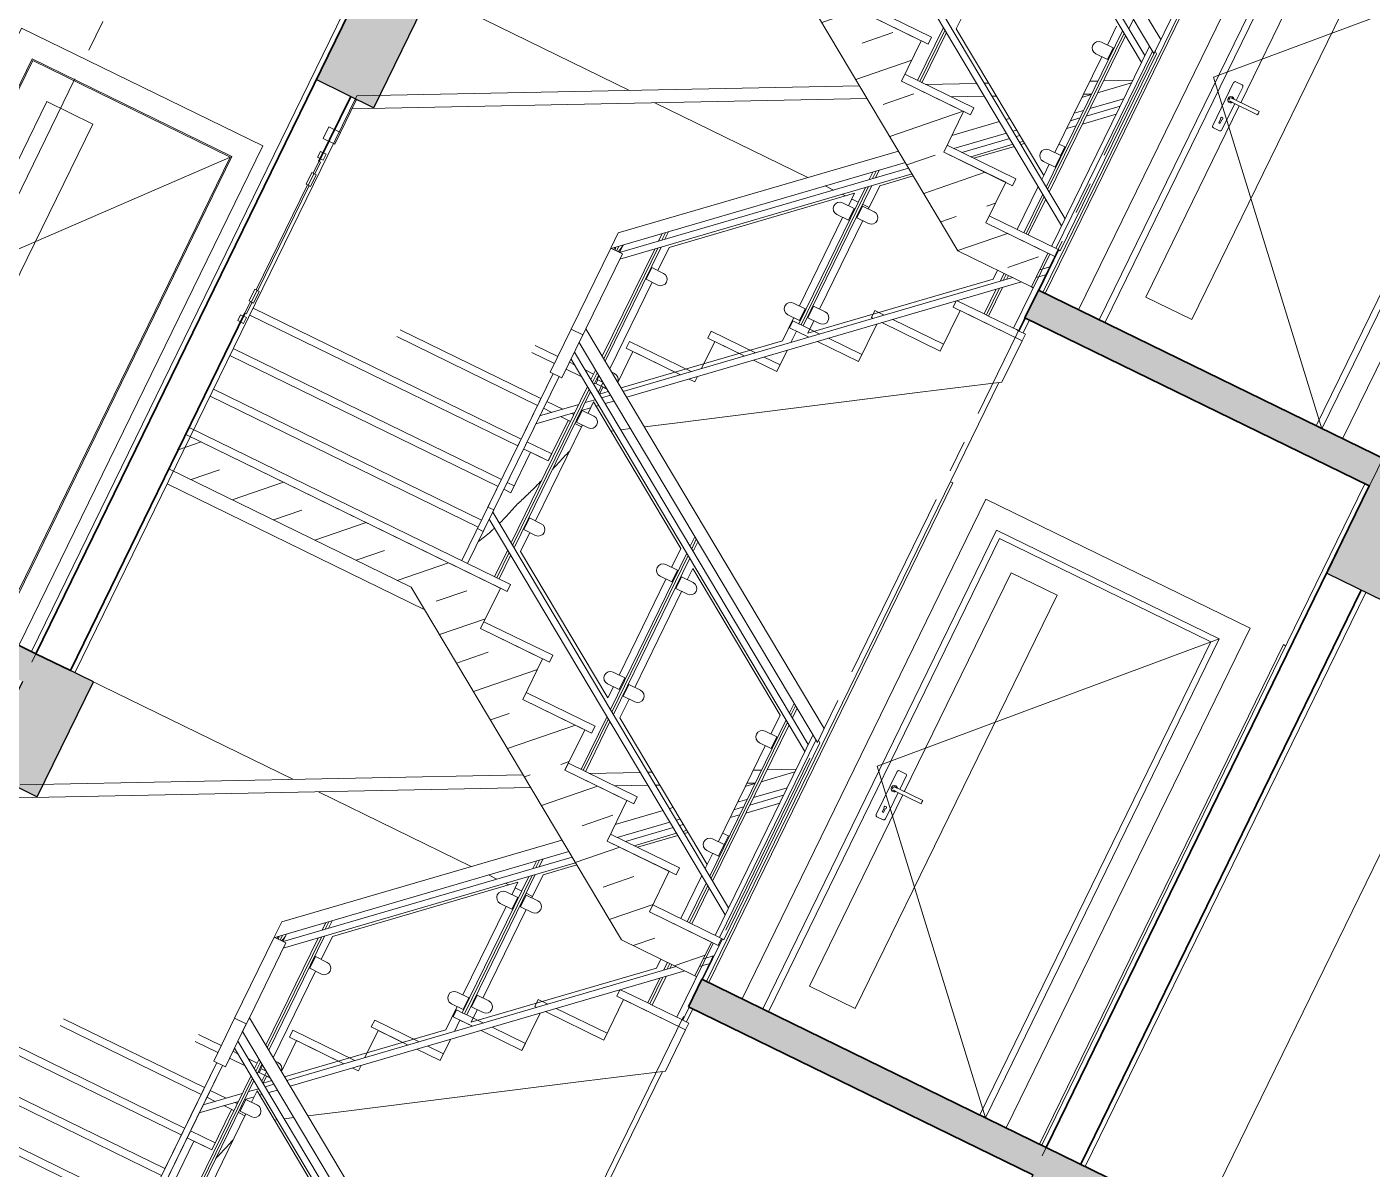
# Model space of a CAD drawing. Header units: millimetres. Extents: x 1373 to 40779, y 1939 to 6439.
# Drawn here: x 4435.3 to 4566.8, y 5770.7 to 5882.4 of the extents above; entities that cross this region are included whole.
import ezdxf

# ---------------------------------------------------------------- set-up
doc = ezdxf.new("R2010")
doc.units = ezdxf.units.MM
doc.linetypes.add('IMPORT-CENTER2', pattern=[112.5, 75, -12.5, 12.5, -12.5])
for name, color, linetype, lineweight in [('A-DETL', 6, 'Continuous', 30), ('A-DETL-GENF', 92, 'Continuous', 18), ('A-DOOR', 31, 'Continuous', 18), ('A-DOOR-FRAM', 31, 'Continuous', 18), ('A-FLOR-FNSH', 192, 'Continuous', 35), ('A-FLOR-HRAL', 11, 'Continuous', 18), ('A-WALL', 20, 'Continuous', 9), ('A-WALL-FNSH', 113, 'Continuous', 18), ('HESAPLAMALAR', 2, 'Continuous', 30), ('S-GRID', 252, 'IMPORT-CENTER2', 5), ('S-STRS', 31, 'Continuous', 18)]:
    doc.layers.add(name, color=color, linetype=linetype, lineweight=lineweight)
pattern_1 = [(45, (1545.127, 1479.418), (-17.9605, 17.9605), []), (45, (1563.087, 1479.418), (-17.9605, 17.9605), [12.7, -12.7])]
pattern_2 = [(45, (-21729.413, 4039.7565), (-4.490128, 4.490128), []), (45, (-21724.923, 4039.7565), (-4.490128, 4.490128), [3.175, -1.5875])]

# ---------------------------------------------------------------- blocks, each defined once
blk = doc.blocks.new('_MB_KAPI_CAMLI_B - _m_kapı_100_camlı-V22-Schnitt 0')
at = {"layer": 'A-DOOR-FRAM'}
for q in [(-237.96, 17.5), (-236.96, -200)]:
    blk.add_line((-236.96, 17.5), q, dxfattribs=at)
blk = doc.blocks.new('_MB_KAPI_CAMLI_B - _m_kapı_100_camlı-V23-Schnitt 0')
at = {"layer": 'A-DOOR-FRAM'}
for p in [(-92.96, -200), (-91.96, 17.5)]:
    blk.add_line(p, (-92.96, 17.5), dxfattribs=at)
blk = doc.blocks.new('_MB_KAPI_CAMLI_B - _m_kapı_90_camlı-V24-Schnitt 0')
at = {"layer": 'A-DOOR'}
for p, q in [((-634.96, -95), (-546.46, 8.5)), ((-546.96, 8), (-632.96, 8)), ((-632.96, -200), (-632.96, 8)), ((-546.96, 8), (-546.96, -200)), ((-620.96, -4), (-620.96, -99.34)), ((-620.96, -4), (-600.96, -4)), ((-600.96, -184), (-600.96, -4)), ((-626.96, -93.48), (-626.96, -112.14)), ((-623.63, -92.81), (-626.29, -92.81)), ((-622.96, -99.33), (-622.96, -93.48)), ((-634.96, -95), (-546.46, -200)), ((-612.96, -99.3), (-623.96, -99.3)), ((-612.96, -100), (-612.96, -99.3)), ((-612.96, -100.7), (-612.96, -100)), ((-623.96, -100.7), (-612.96, -100.7)), ((-622.96, -112.14), (-622.96, -100.68)), ((-620.96, -100.68), (-620.96, -184)), ((-625.21, -110.24), (-625.21, -108.61)), ((-624.71, -110.24), (-625.21, -110.24)), ((-624.71, -108.61), (-624.71, -110.24)), ((-626.29, -112.81), (-623.63, -112.81)), ((-620.96, -184), (-600.96, -184))]:
    blk.add_line(p, q, dxfattribs=at)
at = {"layer": 'A-DOOR', "flags": 128}
for points in [[(-623.96, -99.3), (-624, -99.3), (-624.04, -99.3), (-624.08, -99.3), (-624.12, -99.3), (-624.16, -99.3), (-624.2, -99.3), (-624.23, -99.3), (-624.27, -99.3), (-624.31, -99.3), (-624.35, -99.3), (-624.38, -99.3), (-624.42, -99.3), (-624.45, -99.3), (-624.49, -99.3), (-624.52, -99.3), (-624.56, -99.3), (-624.59, -99.3), (-624.62, -99.3), (-624.65, -99.3), (-624.68, -99.3), (-624.7, -99.3), (-624.73, -99.3), (-624.75, -99.3), (-624.78, -99.3), (-624.8, -99.3), (-624.82, -99.3), (-624.84, -99.3), (-624.86, -99.3), (-624.87, -99.3), (-624.89, -99.3), (-624.9, -99.3), (-624.92, -99.3), (-624.93, -99.3), (-624.94, -99.3), (-624.94, -99.3), (-624.95, -99.3), (-624.95, -99.3), (-624.96, -99.3), (-624.96, -99.3)], [(-624.96, -100.7), (-624.96, -100.7), (-624.95, -100.7), (-624.95, -100.7), (-624.95, -100.7), (-624.94, -100.7), (-624.93, -100.7), (-624.92, -100.7), (-624.91, -100.7), (-624.89, -100.7), (-624.88, -100.7), (-624.86, -100.7), (-624.84, -100.7), (-624.83, -100.7), (-624.81, -100.7), (-624.78, -100.7), (-624.76, -100.7), (-624.74, -100.7), (-624.71, -100.7), (-624.68, -100.7), (-624.65, -100.7), (-624.63, -100.7), (-624.59, -100.7), (-624.56, -100.7), (-624.53, -100.7), (-624.5, -100.7), (-624.46, -100.7), (-624.43, -100.7), (-624.39, -100.7), (-624.36, -100.7), (-624.32, -100.7), (-624.28, -100.7), (-624.24, -100.7), (-624.21, -100.7), (-624.17, -100.7), (-624.13, -100.7), (-624.09, -100.7), (-624.05, -100.7), (-624.01, -100.7), (-623.97, -100.7), (-623.96, -100.7)]]:
    blk.add_lwpolyline(points, dxfattribs=at)
at = {"layer": 'A-DOOR'}
for centre, radius, start, end in [((-626.29, -93.48), 0.668, 90, 180), ((-623.63, -93.48), 0.668, 0, 90), ((-624.96, -100), 1.22, 33.8637, 180), ((-624.96, -100), 1.22, 180, 326.1332), ((-624.96, -100), 0.7, 150, 180), ((-624.96, -100), 0.7, 180, 210), ((-624.96, -100), 0.7, 75, 120), ((-624.96, -100), 0.7, 240, 285), ((-624.96, -108.17), 0.5, 300, 240), ((-626.29, -112.14), 0.668, 180, 270), ((-623.63, -112.14), 0.668, 270, 360), ((-624.96, -190), 3, 90, 270), ((-624.96, -190), 1.98, 90, 180), ((-624.96, -190), 1.5, 90, 270), ((-624.96, -190), 3, 270, 90), ((-624.96, -190), 1.98, 74.9562, 90), ((-624.96, -190), 1.5, 270, 90), ((-624.96, -190), 1.98, 29.1253, 59.698), ((-624.96, -190), 1.98, 209.1253, 239.698), ((-624.96, -190), 1.98, 254.9562, 270), ((-624.96, -190), 1.98, 270.2201, 0)]:
    blk.add_arc(centre, radius, start, end, dxfattribs=at)
at = {"layer": 'A-DOOR-FRAM'}
for p, q in [((-537.46, 17.5), (-642.46, 17.5)), ((-642.46, 17.5), (-642.46, -200)), ((-537.46, -200), (-537.46, 17.5)), ((-633.46, -200), (-633.46, 8.5)), ((-633.46, 8.5), (-546.46, 8.5)), ((-632.96, 8), (-632.96, -200)), ((-632.96, 8), (-546.96, 8)), ((-546.96, 8), (-546.96, -200)), ((-546.46, 8.5), (-546.46, -200))]:
    blk.add_line(p, q, dxfattribs=at)
blk = doc.blocks.new('_MB_KAPI_CAMLI_B - _m_kapı_100_camlı-V2-Schnitt 0')
at = {"layer": 'A-DOOR-FRAM'}
for q in [(-237.96, 617.5), (-236.96, 400)]:
    blk.add_line((-236.96, 617.5), q, dxfattribs=at)
blk = doc.blocks.new('RJEJRE')
at = {"layer": 'A-FLOR-HRAL'}
for p, q in [((-392.42, 308.73), (-239.96, 209.09)), ((-392.42, 302.67), (-239.96, 203.02)), ((-392.42, 298.57), (-242.82, 200.79)), ((-392.42, 295.54), (-242.82, 197.76)), ((-393.69, 228.28), (-242.82, 129.67)), ((-393.69, 225.25), (-242.82, 126.64)), ((-253.01, 211.55), (-253.01, 207.45)), ((-257.77, 198.04), (-257.77, 206.26)), ((-254.91, 137.58), (-254.91, 205.67)), ((-239.96, 209.09), (-239.96, 203.02)), ((-253.01, 204.42), (-253.01, 136.33)), ((-242.82, 117.65), (-242.82, 204.89)), ((-239.01, 203.38), (-239.96, 204.01)), ((-239.01, 203.38), (-239.01, 117.65)), ((-255.23, 198.04), (-260.31, 198.04)), ((-255.23, 192.96), (-255.23, 198.04)), ((-260.31, 192.96), (-255.23, 192.96)), ((-257.77, 151.28), (-257.77, 192.96)), ((-242.82, 189.97), (-253.01, 184.74)), ((-313.65, 185.96), (-313.65, 177.73)), ((-253.01, 179.56), (-242.82, 188.84)), ((-254.91, 183.76), (-257.77, 182.3)), ((-242.82, 181.97), (-253.01, 172.68)), ((-318.41, 152.94), (-318.41, 176.05)), ((-316.51, 174.8), (-316.51, 152.94)), ((-313.65, 177.73), (-257.77, 141.21)), ((-254.91, 178.05), (-257.77, 176.59)), ((-257.77, 175.22), (-254.91, 177.82)), ((-253.01, 169.4), (-242.82, 178.68)), ((-242.82, 175.24), (-253.01, 165.96)), ((-254.91, 170.95), (-257.77, 168.35)), ((-292.97, 164.22), (-294.49, 163.45)), ((-257.77, 165.06), (-254.91, 167.66)), ((-254.91, 164.23), (-257.77, 161.62)), ((-297.17, 162.07), (-314.95, 152.94)), ((-292.19, 158.91), (-303.83, 152.94)), ((-288.08, 161.02), (-289.59, 160.25)), ((-280.63, 154.39), (-279.51, 155.42)), ((-255.23, 154.9), (-257.77, 154.9)), ((-255.23, 151.28), (-255.23, 154.9)), ((-296.96, 139.52), (-282.57, 152.63)), ((-278.18, 149.75), (-294.06, 135.29)), ((-290.45, 135.29), (-276.08, 148.38)), ((-275.11, 152.55), (-276.24, 151.52)), ((-274.14, 150.15), (-273.01, 151.17)), ((-270.81, 149.74), (-271.94, 148.71)), ((-270, 149.21), (-271.13, 148.18)), ((-255.23, 151.2), (-260.31, 151.2)), ((-255.23, 146.12), (-255.23, 151.2)), ((-273.88, 146.95), (-286.67, 135.29)), ((-273.07, 146.41), (-285.28, 135.29)), ((-260.31, 146.12), (-255.23, 146.12)), ((-257.77, 141.21), (-257.77, 146.12)), ((-337.92, 141.15), (-512.96, 51.29)), ((-333.03, 137.95), (-512.42, 45.86)), ((-257.77, 139.45), (-257.77, 141.21)), ((-257.77, 117.65), (-257.77, 136.41)), ((-254.91, 117.65), (-254.91, 134.55)), ((-253.01, 133.3), (-253.01, 117.65)), ((-397.5, 47.95), (-313.03, 124.88)), ((-308.64, 122.01), (-397.26, 41.3)), ((-393.65, 41.3), (-306.54, 120.64)), ((-304.34, 119.2), (-392.42, 38.98)), ((-303.53, 118.67), (-313.65, 109.46)), ((-239.96, 117.65), (-239.01, 117.65)), ((-239.64, 100), (-239.64, 117.65)), ((-318.41, 109.82), (-318.41, 113.11)), ((-316.51, 111.56), (-316.51, 114.85)), ((-242.18, 114.65), (-242.18, 82.35)), ((-318.41, 47.06), (-318.41, 106.39)), ((-316.51, 47.06), (-316.51, 108.12)), ((-313.65, 109.46), (-313.65, 99.38)), ((-242.96, 107.43), (-240.91, 109.29)), ((-239.96, 106.72), (-242.96, 103.99)), ((-240.89, 109.31), (-239.96, 110.16)), ((-239.96, 110.16), (-239.96, 106.72)), ((-321.27, 102.52), (-377.15, 51.62)), ((-321.27, 97.06), (-321.27, 102.52)), ((-368.49, -6.91), (-251.11, 100)), ((-247.34, 100), (-366.29, -8.34)), ((-318.73, 97.06), (-323.81, 97.06)), ((-318.73, 91.98), (-318.73, 97.06)), ((-311.11, 99.38), (-316.19, 99.38)), ((-316.19, 99.38), (-316.19, 94.3)), ((-313.65, 45.21), (-257.77, 96.1)), ((-257.77, 96.1), (-257.77, 100)), ((-254.91, 96.54), (-254.91, 100)), ((-253.01, 98.28), (-253.01, 100)), ((-253.01, 82.35), (-253.01, 94.84)), ((-323.81, 91.98), (-318.73, 91.98)), ((-321.27, 53.43), (-321.27, 91.98)), ((-316.19, 94.3), (-311.11, 94.3)), ((-313.65, 94.3), (-313.65, 55.74)), ((-254.91, 82.35), (-254.91, 93.11)), ((-239.64, 82.35), (-239.64, 88)), ((-254.91, 82.35), (-253.01, 82.35)), ((-240.91, 82.35), (-242.18, 82.35)), ((-239.64, 82.35), (-240.91, 82.35)), ((-381.91, 51.99), (-381.91, 55.28)), ((-380.01, 53.72), (-380.01, 57.01)), ((-318.73, 53.43), (-323.81, 53.43)), ((-318.73, 48.35), (-318.73, 53.43)), ((-311.11, 55.74), (-316.19, 55.74)), ((-316.19, 55.74), (-316.19, 50.66)), ((-512.96, 49.57), (-512.42, 49.57)), ((-512.42, 49.57), (-512.42, 35.61)), ((-397.5, 41.3), (-397.5, 47.95)), ((-381.91, 1.87), (-381.91, 48.55)), ((-380.01, 0.62), (-380.01, 50.29)), ((-377.15, 51.62), (-377.15, 41.54)), ((-323.81, 48.35), (-318.73, 48.35)), ((-321.27, 38.27), (-321.27, 48.35)), ((-316.19, 50.66), (-311.11, 50.66)), ((-313.65, 50.66), (-313.65, 45.21)), ((-396.23, 42.24), (-396.23, 41.3)), ((-395.93, 42.3), (-395.97, 42.46)), ((-395.59, 41.3), (-395.93, 42.3)), ((-393.98, 42.3), (-394.32, 41.3)), ((-393.76, 43.65), (-393.98, 42.3)), ((-393.7, 44.5), (-393.76, 43.65)), ((-393.69, 41.3), (-393.69, 44.55)), ((-318.41, 47.06), (-316.51, 47.06)), ((-397.5, 41.3), (-392.42, 41.3)), ((-397.5, 41.3), (-397.5, 6)), ((-392.42, 8.73), (-392.42, 41.3)), ((-374.61, 41.54), (-379.69, 41.54)), ((-379.69, 41.54), (-379.69, 36.46)), ((-369.87, -6), (-321.27, 38.27)), ((-517.5, 35.61), (-517.5, 30.53)), ((-512.42, 35.61), (-517.5, 35.61)), ((-512.42, 30.53), (-512.42, 35.61)), ((-379.69, 36.46), (-374.61, 36.46)), ((-377.15, 36.46), (-377.15, -1.25)), ((-517.5, 30.53), (-512.42, 30.53)), ((-516.23, 25.45), (-516.23, 22.91)), ((-513.69, 25.45), (-516.23, 25.45)), ((-516.23, 22.91), (-513.69, 22.91)), ((-514.32, 21.64), (-514.96, 21.64)), ((-514.96, 21.64), (-514.96, 16.56)), ((-514.32, 16.56), (-514.32, 21.64)), ((-513.69, 22.91), (-513.69, 25.45)), ((-515.59, 16.56), (-515.59, 11.48)), ((-515.59, 16.56), (-513.69, 16.56)), ((-513.69, 11.48), (-513.69, 16.56)), ((-515.59, 11.48), (-513.69, 11.48)), ((-514.96, 11.48), (-514.96, -34.24)), ((-514.32, -34.24), (-514.32, 11.48)), ((-392.42, 6), (-397.5, 6)), ((-397.5, 6), (-397.5, -12.63)), ((-392.42, 2.67), (-392.42, 8.73)), ((-392.42, 8.73), (-239.96, -90.91)), ((-392.42, -12.63), (-392.42, 6)), ((-392.42, 2.67), (-239.96, -96.98)), ((-392.42, -1.43), (-242.82, -99.21)), ((-392.42, -4.46), (-242.82, -102.24)), ((-381.91, -8.29), (-381.91, -4.2)), ((-374.61, -2.1), (-375.85, -2.1)), ((-380.01, -5.45), (-380.01, -9.54)), ((-379.69, -5.65), (-379.69, -7.18)), ((-379.69, -7.18), (-377.36, -7.18)), ((-377.15, -7.32), (-377.15, -11.41)), ((-376.37, -11.92), (-373.75, -9.54)), ((-374.98, -12.82), (-372.44, -10.5)), ((-397.5, -12.63), (-392.42, -12.63)), ((-396.23, -12.63), (-396.23, -35.5)), ((-396.23, -12.63), (-396.23, -94.12)), ((-393.69, -35.5), (-393.69, -12.63)), ((-393.69, -94.12), (-393.69, -12.63)), ((-381.91, -79.41), (-381.91, -11.33)), ((-380.01, -12.57), (-380.01, -80.66)), ((-380.01, -17.4), (-376.92, -14.59)), ((-321.27, -52.23), (-377.15, -15.71)), ((-377.15, -15.71), (-377.15, -20.61)), ((-370.17, -11.88), (-372.79, -14.26)), ((-393.71, -29.88), (-381.91, -19.13)), ((-377.15, -18.23), (-380.01, -20.83)), ((-374.61, -20.61), (-379.69, -20.61)), ((-379.69, -20.61), (-379.69, -25.69)), ((-374.73, -16.02), (-375.54, -16.76)), ((-381.91, -22.57), (-393.71, -33.31)), ((-379.69, -25.69), (-374.61, -25.69)), ((-377.15, -25.69), (-377.15, -67.46)), ((-515.59, -34.24), (-515.59, -39.32)), ((-515.59, -34.24), (-513.69, -34.24)), ((-513.69, -39.32), (-513.69, -34.24)), ((-396.23, -35.61), (-396.23, -32.17)), ((-396.23, -35.5), (-396.23, -70.79)), ((-393.69, -70.79), (-393.69, -35.5)), ((-515.59, -39.32), (-513.69, -39.32)), ((-514.96, -39.32), (-514.96, -44.4)), ((-514.32, -44.4), (-514.32, -39.32)), ((-516.23, -45.67), (-516.23, -48.21)), ((-513.69, -45.67), (-516.23, -45.67)), ((-514.96, -44.4), (-514.32, -44.4)), ((-513.69, -48.21), (-513.69, -45.67)), ((-318.41, -49.8), (-318.41, -45.71)), ((-316.51, -46.95), (-316.51, -51.04)), ((-516.23, -48.21), (-513.69, -48.21)), ((-321.27, -60.46), (-321.27, -52.23)), ((-318.41, -120.92), (-318.41, -52.83)), ((-316.51, -54.08), (-316.51, -122.16)), ((-257.77, -93.74), (-313.65, -57.21)), ((-313.65, -57.21), (-313.65, -62.12)), ((-318.73, -60.46), (-323.81, -60.46)), ((-318.73, -65.54), (-318.73, -60.46)), ((-311.11, -62.12), (-316.19, -62.12)), ((-316.19, -62.12), (-316.19, -67.2)), ((-374.61, -67.46), (-379.69, -67.46)), ((-379.69, -67.46), (-379.69, -72.54)), ((-323.81, -65.54), (-318.73, -65.54)), ((-321.27, -107.3), (-321.27, -65.54)), ((-316.19, -67.2), (-311.11, -67.2)), ((-313.65, -67.2), (-313.65, -108.96)), ((-393.69, -70.79), (-396.23, -70.79)), ((-396.23, -70.79), (-396.23, -80.11)), ((-393.69, -80.11), (-393.69, -70.79)), ((-393.69, -74.75), (-393.69, -71.72)), ((-393.69, -71.72), (-242.82, -170.33)), ((-379.69, -72.54), (-374.61, -72.54)), ((-377.15, -72.54), (-377.15, -80.76)), ((-393.69, -74.75), (-242.82, -173.36)), ((-396.23, -80.11), (-393.69, -80.11)), ((-381.91, -94.12), (-381.91, -82.45)), ((-380.01, -83.69), (-380.01, -94.12)), ((-377.15, -80.76), (-321.27, -117.28)), ((-254.91, -91.3), (-254.91, -87.21)), ((-253.01, -88.45), (-253.01, -92.55)), ((-257.77, -101.96), (-257.77, -93.74)), ((-254.91, -162.42), (-254.91, -94.33)), ((-239.96, -90.91), (-239.96, -96.98)), ((-253.01, -95.58), (-253.01, -163.67)), ((-242.82, -182.35), (-242.82, -95.11)), ((-239.01, -96.62), (-239.96, -95.99)), ((-239.01, -96.62), (-239.01, -182.35)), ((-255.23, -101.96), (-260.31, -101.96)), ((-255.23, -107.04), (-255.23, -101.96)), ((-318.73, -107.3), (-323.81, -107.3)), ((-318.73, -112.38), (-318.73, -107.3)), ((-311.11, -108.96), (-316.19, -108.96)), ((-316.19, -108.96), (-316.19, -114.04)), ((-260.31, -107.04), (-255.23, -107.04)), ((-257.77, -148.8), (-257.77, -107.04)), ((-242.82, -110.03), (-253.01, -115.26)), ((-323.81, -112.38), (-318.73, -112.38)), ((-321.27, -117.28), (-321.27, -112.38)), ((-316.19, -114.04), (-311.11, -114.04)), ((-313.65, -114.04), (-313.65, -122.27)), ((-253.01, -120.44), (-242.82, -111.16)), ((-254.91, -116.24), (-257.77, -117.7)), ((-242.82, -118.03), (-253.01, -127.32)), ((-318.41, -147.06), (-318.41, -123.95)), ((-316.51, -125.2), (-316.51, -147.06)), ((-313.65, -122.27), (-257.77, -158.79)), ((-254.91, -121.95), (-257.77, -123.41)), ((-257.77, -124.78), (-254.91, -122.18)), ((-253.01, -130.6), (-242.82, -121.32)), ((-242.82, -124.76), (-253.01, -134.04)), ((-255.02, -129.15), (-257.77, -131.65)), ((-292.97, -135.78), (-294.49, -136.55)), ((-257.77, -134.94), (-254.91, -132.34)), ((-254.91, -135.77), (-257.77, -138.38)), ((-297.09, -137.89), (-314.95, -147.06)), ((-292.19, -141.09), (-303.83, -147.06)), ((-288.08, -138.98), (-289.59, -139.75)), ((-296.96, -160.48), (-282.57, -147.37)), ((-280.63, -145.61), (-279.51, -144.58)), ((-255.23, -145.1), (-257.77, -145.1)), ((-255.23, -148.8), (-255.23, -145.1)), ((-278.18, -150.25), (-294.06, -164.71)), ((-290.45, -164.71), (-276.08, -151.62)), ((-275.11, -147.45), (-276.24, -148.48)), ((-274.14, -149.85), (-273.01, -148.83)), ((-270.81, -150.26), (-271.94, -151.29)), ((-270, -150.79), (-271.13, -151.82)), ((-255.23, -148.8), (-260.31, -148.8)), ((-255.23, -153.88), (-255.23, -148.8)), ((-273.88, -153.05), (-286.67, -164.71)), ((-273.07, -153.59), (-285.28, -164.71)), ((-260.31, -153.88), (-255.23, -153.88)), ((-257.77, -158.79), (-257.77, -153.88)), ((-337.92, -158.85), (-512.96, -248.71)), ((-333.03, -162.05), (-512.42, -254.14)), ((-257.77, -160.55), (-257.77, -158.79)), ((-257.77, -182.35), (-257.77, -163.59)), ((-254.91, -182.35), (-254.91, -165.45)), ((-253.01, -166.7), (-253.01, -182.35)), ((-397.5, -252.05), (-313.03, -175.12)), ((-308.64, -177.99), (-397.26, -258.7)), ((-393.65, -258.7), (-306.54, -179.36)), ((-304.34, -180.8), (-392.42, -261.02)), ((-303.53, -181.33), (-313.65, -190.54)), ((-239.96, -182.35), (-239.01, -182.35)), ((-239.64, -200.01), (-239.64, -182.35)), ((-318.41, -190.18), (-318.41, -186.89)), ((-316.51, -188.44), (-316.51, -185.15)), ((-242.18, -185.35), (-242.18, -217.65)), ((-318.41, -252.94), (-318.41, -193.61)), ((-316.51, -252.94), (-316.51, -191.88)), ((-313.65, -190.54), (-313.65, -200.62)), ((-242.96, -192.57), (-240.91, -190.71)), ((-240.91, -194.14), (-242.96, -196.01)), ((-240.89, -190.69), (-239.96, -189.84)), ((-239.96, -193.28), (-240.89, -194.13)), ((-239.96, -189.84), (-239.96, -193.28)), ((-321.27, -197.48), (-377.15, -248.38)), ((-368.49, -306.91), (-251.11, -200)), ((-247.34, -200), (-366.29, -308.34)), ((-321.27, -202.94), (-321.27, -197.48)), ((-257.77, -203.9), (-257.77, -200)), ((-254.91, -203.46), (-254.91, -200)), ((-253.01, -201.72), (-253.01, -200)), ((-318.73, -202.94), (-323.81, -202.94)), ((-318.73, -208.02), (-318.73, -202.94)), ((-311.11, -200.62), (-316.19, -200.62)), ((-316.19, -200.62), (-316.19, -205.7)), ((-313.65, -254.79), (-257.77, -203.9)), ((-253.01, -217.65), (-253.01, -205.16)), ((-323.81, -208.02), (-318.73, -208.02)), ((-321.27, -246.57), (-321.27, -208.02)), ((-316.19, -205.7), (-311.11, -205.7)), ((-313.65, -205.7), (-313.65, -244.26)), ((-254.91, -217.65), (-254.91, -206.89)), ((-239.64, -217.65), (-239.64, -212)), ((-254.91, -217.65), (-253.01, -217.65)), ((-240.91, -217.65), (-242.18, -217.65)), ((-239.64, -217.65), (-240.91, -217.65)), ((-381.91, -248.01), (-381.91, -244.72)), ((-380.01, -246.28), (-380.01, -242.99)), ((-318.73, -246.57), (-323.81, -246.57)), ((-318.73, -251.65), (-318.73, -246.57)), ((-311.11, -244.26), (-316.19, -244.26)), ((-316.19, -244.26), (-316.19, -249.34)), ((-397.5, -258.7), (-397.5, -252.05)), ((-381.91, -298.13), (-381.91, -251.45)), ((-380.01, -299.38), (-380.01, -249.71)), ((-377.15, -248.38), (-377.15, -258.46)), ((-323.81, -251.65), (-318.73, -251.65)), ((-321.27, -261.73), (-321.27, -251.65)), ((-316.19, -249.34), (-311.11, -249.34)), ((-313.65, -249.34), (-313.65, -254.79)), ((-396.23, -257.76), (-396.23, -258.7)), ((-395.93, -257.7), (-395.97, -257.54)), ((-395.59, -258.7), (-395.93, -257.7)), ((-393.98, -257.7), (-394.32, -258.7)), ((-393.76, -256.35), (-393.98, -257.7)), ((-393.7, -255.5), (-393.76, -256.35)), ((-393.69, -258.7), (-393.69, -255.45)), ((-318.41, -252.94), (-316.51, -252.94)), ((-397.5, -258.7), (-392.42, -258.7)), ((-397.5, -258.7), (-397.5, -294)), ((-392.42, -291.27), (-392.42, -258.7)), ((-374.61, -258.46), (-379.69, -258.46)), ((-379.69, -258.46), (-379.69, -263.54)), ((-369.87, -306), (-321.27, -261.73)), ((-379.69, -263.54), (-374.61, -263.54)), ((-377.15, -263.54), (-377.15, -301.25)), ((-392.42, -294), (-397.5, -294)), ((-397.5, -294), (-397.5, -312.63)), ((-392.42, -297.33), (-392.42, -291.27)), ((-392.42, -291.27), (-239.96, -390.91)), ((-392.42, -312.63), (-392.42, -294)), ((-392.42, -297.33), (-239.96, -396.98)), ((-392.42, -301.43), (-242.82, -399.21)), ((-392.42, -304.46), (-242.82, -402.24)), ((-381.91, -308.29), (-381.91, -304.2)), ((-374.61, -302.1), (-375.85, -302.1)), ((-380.01, -305.45), (-380.01, -309.54)), ((-379.69, -305.65), (-379.69, -307.18)), ((-379.69, -307.18), (-377.36, -307.18)), ((-377.15, -307.32), (-377.15, -311.41)), ((-376.37, -311.92), (-373.75, -309.54)), ((-374.98, -312.82), (-372.37, -310.44)), ((-397.5, -312.63), (-392.42, -312.63)), ((-396.23, -312.63), (-396.23, -335.5)), ((-396.23, -312.63), (-396.23, -394.12)), ((-393.69, -335.5), (-393.69, -312.63)), ((-393.69, -394.12), (-393.69, -312.63)), ((-381.91, -379.41), (-381.91, -311.33)), ((-380.01, -312.57), (-380.01, -380.66)), ((-380.01, -317.4), (-376.92, -314.59)), ((-321.27, -352.23), (-377.15, -315.71)), ((-377.15, -315.71), (-377.15, -320.61)), ((-370.17, -311.88), (-372.79, -314.26)), ((-393.71, -329.88), (-381.91, -319.13)), ((-377.15, -318.23), (-380.01, -320.83)), ((-374.61, -320.61), (-379.69, -320.61)), ((-379.69, -320.61), (-379.69, -325.69)), ((-374.73, -316.02), (-375.54, -316.76)), ((-381.91, -322.57), (-393.71, -333.31)), ((-379.69, -325.69), (-374.61, -325.69)), ((-377.15, -325.69), (-377.15, -367.46)), ((-396.23, -335.61), (-396.23, -332.17)), ((-396.23, -335.5), (-396.23, -370.79)), ((-393.69, -370.79), (-393.69, -335.5))]:
    blk.add_line(p, q, dxfattribs=at)
at = {"layer": 'A-FLOR-HRAL', "linetype": 'Continuous'}
for p, q in [((-253.96, 136.96), (-253.96, 205.04)), ((-240.91, 117.65), (-240.91, 203.64)), ((-317.46, 152.94), (-317.46, 175.43)), ((-253.96, 117.65), (-253.96, 133.92)), ((-317.46, 110.69), (-317.46, 113.98)), ((-317.46, 47.06), (-317.46, 107.26)), ((-253.96, 97.41), (-253.96, 100)), ((-253.96, 82.35), (-253.96, 93.97)), ((-380.96, 52.85), (-380.96, 56.14)), ((-380.96, 1.24), (-380.96, 49.42)), ((-394.96, 41.3), (-394.96, 43.39)), ((-514.64, 11.48), (-514.64, 16.56)), ((-380.96, -8.92), (-380.96, -4.82)), ((-380.96, -80.04), (-380.96, -11.95)), ((-514.64, -39.32), (-514.64, -34.24)), ((-317.46, -50.42), (-317.46, -46.33)), ((-317.46, -121.54), (-317.46, -53.45)), ((-380.96, -94.12), (-380.96, -83.07)), ((-253.96, -91.92), (-253.96, -87.83)), ((-253.96, -163.04), (-253.96, -94.96)), ((-240.91, -182.35), (-240.91, -96.36)), ((-317.46, -147.06), (-317.46, -124.57)), ((-253.96, -182.35), (-253.96, -166.08)), ((-317.46, -189.31), (-317.46, -186.02)), ((-317.46, -252.94), (-317.46, -192.74)), ((-253.96, -202.59), (-253.96, -200)), ((-253.96, -217.65), (-253.96, -206.03)), ((-380.96, -247.15), (-380.96, -243.86)), ((-380.96, -298.76), (-380.96, -250.58)), ((-394.96, -258.7), (-394.96, -256.61)), ((-380.96, -308.92), (-380.96, -304.82)), ((-380.96, -380.04), (-380.96, -311.95))]:
    blk.add_line(p, q, dxfattribs=at)
at = {"layer": 'A-FLOR-HRAL'}
for centre, start, end in [((-260.31, 195.5), 90, 270), ((-260.31, 148.66), 90, 270), ((-323.81, 94.52), 90, 270), ((-311.11, 96.84), 270, 90), ((-323.81, 50.89), 90, 270), ((-311.11, 53.2), 270, 90), ((-374.61, 39), 270, 90), ((-374.61, -4.64), 1.7261, 90), ((-374.61, -23.15), 270, 90), ((-323.81, -63), 90, 270), ((-311.11, -64.66), 270, 90), ((-374.61, -70), 270, 90), ((-260.31, -104.5), 90, 270), ((-323.81, -109.84), 90, 270), ((-311.11, -111.5), 270, 90), ((-260.31, -151.34), 90, 270), ((-323.81, -205.48), 90, 270), ((-311.11, -203.16), 270, 90), ((-323.81, -249.11), 90, 270), ((-311.11, -246.8), 270, 90), ((-374.61, -261), 270, 90), ((-374.61, -304.64), 1.7261, 90), ((-374.61, -323.15), 270, 90)]:
    blk.add_arc(centre, 2.54, start, end, dxfattribs=at)
blk = doc.blocks.new('A$C189a16f2')
at = {"layer": 'A-DETL-GENF'}
h = blk.add_hatch(dxfattribs=at)
h.set_pattern_fill('ANSI33', color=153, style=0)
h.set_pattern_definition(pattern_2)
h.paths.add_polyline_path([(1714.79, 978.02), (1739.79, 978.02), (1739.79, 1016.02), (2248.76, 1016.02), (2248.76, 978.02), (2273.76, 978.02), (2273.76, 1016.02), (2373.85, 1016.02), (2373.85, 1028.02), (1564.79, 1028.02), (1564.79, 1016.02), (1714.79, 1016.02)])
h.paths.add_polyline_path([(1299.79, 1028.02), (723.51, 1028.02), (572.04, 1028.02), (572.04, 1016.02), (723.51, 1016.02), (723.51, 978.02), (748.51, 978.02), (748.51, 1016.02), (1274.79, 1016.02), (1274.79, 978.02), (1299.79, 978.02)])
h = blk.add_hatch(dxfattribs=at)
h.set_pattern_fill('ANSI33', color=153, style=0)
h.set_pattern_definition(pattern_2)
h.paths.add_polyline_path([(748.52, 428.02), (748.52, 716.02), (1274.79, 716.02), (1274.79, 678.02), (1299.79, 678.02), (1299.79, 728.02), (748.52, 728.02), (723.51, 728.02), (723.52, 428.02), (673.52, 428.02), (673.52, 368.02), (2274.02, 368.02), (2274.02, 398.02), (2560.06, 398.02), (2574.04, 398.02), (2574.04, 428.02), (2574.04, 728.02), (2549.02, 728.02), (2549.02, 428.02), (2273.76, 428.02), (2273.76, 728.02), (2248.73, 728.02), (1564.79, 728.02), (1564.79, 716.02), (1714.79, 716.02), (1714.79, 678.02), (1739.79, 678.02), (1739.79, 716.02), (2248.73, 716.02), (2248.73, 428.02)])
at = {"layer": 'S-STRS'}
h = blk.add_hatch(dxfattribs=at)
h.set_pattern_fill('FP_1', color=256, style=0, pattern_type=2)
h.set_pattern_definition(pattern_1)
h.paths.add_polyline_path([(1538.31, 1028.02), (1561.79, 1028.02), (1561.79, 1042.67), (1534.79, 1042.67), (1534.79, 1060.32), (1507.79, 1060.32), (1507.79, 1077.96), (1480.79, 1077.96), (1480.79, 1095.61), (1453.79, 1095.61), (1453.79, 1113.26), (1426.79, 1113.26), (1426.79, 1130.9), (1289.79, 1130.9), (1289.79, 1115.9), (1395.33, 1115.9), (1529.79, 1028.02)])
h = blk.add_hatch(dxfattribs=at)
h.set_pattern_fill('FP_1', color=256, style=0, pattern_type=2)
h.set_pattern_definition(pattern_1)
h.paths.add_polyline_path([(1529.79, 728.02), (1561.79, 728.02), (1561.79, 742.67), (1534.79, 742.67), (1534.79, 760.32), (1507.79, 760.32), (1507.79, 777.96), (1480.79, 777.96), (1480.79, 795.61), (1453.79, 795.61), (1453.79, 813.26), (1426.79, 813.26), (1426.79, 830.9), (1289.79, 830.9), (1289.79, 815.9), (1395.33, 815.9), (1524.38, 731.55)])
at = {"layer": 'A-DETL'}
blk.add_lwpolyline([(723.51, 1028.02), (572.04, 1028.02), (572.04, 1016.02), (723.51, 1016.02), (723.51, 978.02), (748.51, 978.02), (748.51, 1016.02), (1274.79, 1016.02), (1274.79, 978.02), (1299.79, 978.02), (1299.79, 1028.02)], close=True, dxfattribs=at)
for points in [[(1564.79, 1028.02), (1564.79, 1016.02), (1714.79, 1016.02), (1714.79, 978.02), (1739.79, 978.02), (1739.79, 1016.02)], [(2373.85, 1028.02), (1564.79, 1028.02)], [(1274.79, 716.02), (1274.79, 678.02), (1299.79, 678.02), (1299.79, 728.02), (748.52, 728.02)], [(1564.79, 728.02), (1564.79, 716.02), (1714.79, 716.02), (1714.79, 678.02), (1739.79, 678.02), (1739.79, 716.02)], [(2248.73, 728.02), (1564.79, 728.02)]]:
    blk.add_lwpolyline(points, dxfattribs=at)
at = {"layer": 'A-DOOR'}
for p, q in [((1589.79, 1133.02), (1688.29, 1236.52)), ((1603.79, 1128.68), (1603.79, 1224.02)), ((1623.79, 1224.02), (1623.79, 1044.02)), ((1589.79, 1133.02), (1688.29, 1028.02)), ((1597.79, 1134.54), (1597.79, 1115.88)), ((1601.13, 1135.21), (1598.46, 1135.21)), ((1601.79, 1128.69), (1601.79, 1134.54)), ((1611.79, 1128.72), (1600.79, 1128.72)), ((1600.79, 1127.32), (1611.79, 1127.32)), ((1601.79, 1115.88), (1601.79, 1127.34)), ((1603.79, 1044.02), (1603.79, 1127.34)), ((1611.79, 1128.02), (1611.79, 1128.72)), ((1611.79, 1127.32), (1611.79, 1128.02)), ((1599.54, 1117.78), (1599.54, 1119.41)), ((1600.04, 1117.78), (1599.54, 1117.78)), ((1600.04, 1119.41), (1600.04, 1117.78)), ((1598.46, 1115.21), (1601.13, 1115.21)), ((1623.79, 1044.02), (1603.79, 1044.02)), ((1589.79, 833.02), (1688.29, 936.52)), ((1603.79, 828.68), (1603.79, 924.02)), ((1603.79, 924.02), (1623.79, 924.02)), ((1623.79, 924.02), (1623.79, 744.02)), ((1589.79, 833.02), (1688.29, 728.02)), ((1597.79, 834.54), (1597.79, 815.88)), ((1601.13, 835.21), (1598.46, 835.21)), ((1601.79, 828.69), (1601.79, 834.54)), ((1611.79, 828.72), (1600.79, 828.72)), ((1600.79, 827.32), (1611.79, 827.32)), ((1601.79, 815.88), (1601.79, 827.34)), ((1603.79, 744.02), (1603.79, 827.34)), ((1611.79, 828.02), (1611.79, 828.72)), ((1611.79, 827.32), (1611.79, 828.02)), ((1599.54, 817.78), (1599.54, 819.41)), ((1600.04, 817.78), (1599.54, 817.78)), ((1600.04, 819.41), (1600.04, 817.78)), ((1598.46, 815.21), (1601.13, 815.21)), ((1623.79, 744.02), (1603.79, 744.02))]:
    blk.add_line(p, q, dxfattribs=at)
at = {"layer": 'A-DOOR', "flags": 128}
for points in [[(1600.79, 1128.72), (1600.75, 1128.72), (1600.71, 1128.72), (1600.67, 1128.72), (1600.63, 1128.72), (1600.6, 1128.72), (1600.56, 1128.72), (1600.52, 1128.72), (1600.48, 1128.72), (1600.44, 1128.72), (1600.4, 1128.72), (1600.37, 1128.72), (1600.33, 1128.72), (1600.3, 1128.72), (1600.26, 1128.72), (1600.23, 1128.72), (1600.2, 1128.72), (1600.16, 1128.72), (1600.13, 1128.72), (1600.1, 1128.72), (1600.08, 1128.72), (1600.05, 1128.72), (1600.02, 1128.72), (1600, 1128.72), (1599.97, 1128.72), (1599.95, 1128.72), (1599.93, 1128.72), (1599.91, 1128.72), (1599.89, 1128.72), (1599.88, 1128.72), (1599.86, 1128.72), (1599.85, 1128.72), (1599.84, 1128.72), (1599.82, 1128.72), (1599.82, 1128.72), (1599.81, 1128.72), (1599.8, 1128.72), (1599.8, 1128.72), (1599.8, 1128.72), (1599.79, 1128.72)], [(1599.79, 1127.32), (1599.79, 1127.32), (1599.8, 1127.32), (1599.8, 1127.32), (1599.81, 1127.32), (1599.81, 1127.32), (1599.82, 1127.32), (1599.83, 1127.32), (1599.84, 1127.32), (1599.86, 1127.32), (1599.87, 1127.32), (1599.89, 1127.32), (1599.91, 1127.32), (1599.93, 1127.32), (1599.95, 1127.32), (1599.97, 1127.32), (1599.99, 1127.32), (1600.02, 1127.32), (1600.04, 1127.32), (1600.07, 1127.32), (1600.1, 1127.32), (1600.13, 1127.32), (1600.16, 1127.32), (1600.19, 1127.32), (1600.22, 1127.32), (1600.25, 1127.32), (1600.29, 1127.32), (1600.32, 1127.32), (1600.36, 1127.32), (1600.39, 1127.32), (1600.43, 1127.32), (1600.47, 1127.32), (1600.51, 1127.32), (1600.55, 1127.32), (1600.58, 1127.32), (1600.62, 1127.32), (1600.66, 1127.32), (1600.7, 1127.32), (1600.74, 1127.32), (1600.78, 1127.32), (1600.79, 1127.32)], [(1600.79, 828.72), (1600.75, 828.72), (1600.71, 828.72), (1600.67, 828.72), (1600.63, 828.72), (1600.6, 828.72), (1600.56, 828.72), (1600.52, 828.72), (1600.48, 828.72), (1600.44, 828.72), (1600.4, 828.72), (1600.37, 828.72), (1600.33, 828.72), (1600.3, 828.72), (1600.26, 828.72), (1600.23, 828.72), (1600.2, 828.72), (1600.16, 828.72), (1600.13, 828.72), (1600.1, 828.72), (1600.08, 828.72), (1600.05, 828.72), (1600.02, 828.72), (1600, 828.72), (1599.97, 828.72), (1599.95, 828.72), (1599.93, 828.72), (1599.91, 828.72), (1599.89, 828.72), (1599.88, 828.72), (1599.86, 828.72), (1599.85, 828.72), (1599.84, 828.72), (1599.82, 828.72), (1599.82, 828.72), (1599.81, 828.72), (1599.8, 828.72), (1599.8, 828.72), (1599.8, 828.72), (1599.79, 828.72)], [(1599.79, 827.32), (1599.79, 827.32), (1599.8, 827.32), (1599.8, 827.32), (1599.81, 827.32), (1599.81, 827.32), (1599.82, 827.32), (1599.83, 827.32), (1599.84, 827.32), (1599.86, 827.32), (1599.87, 827.32), (1599.89, 827.32), (1599.91, 827.32), (1599.93, 827.32), (1599.95, 827.32), (1599.97, 827.32), (1599.99, 827.32), (1600.02, 827.32), (1600.04, 827.32), (1600.07, 827.32), (1600.1, 827.32), (1600.13, 827.32), (1600.16, 827.32), (1600.19, 827.32), (1600.22, 827.32), (1600.25, 827.32), (1600.29, 827.32), (1600.32, 827.32), (1600.36, 827.32), (1600.39, 827.32), (1600.43, 827.32), (1600.47, 827.32), (1600.51, 827.32), (1600.55, 827.32), (1600.58, 827.32), (1600.62, 827.32), (1600.66, 827.32), (1600.7, 827.32), (1600.74, 827.32), (1600.78, 827.32), (1600.79, 827.32)]]:
    blk.add_lwpolyline(points, dxfattribs=at)
at = {"layer": 'A-DOOR'}
for centre, radius, start, end in [((1598.46, 1134.54), 0.668, 90, 180), ((1598.46, 1134.54), 0.668, 90, 150), ((1601.13, 1134.54), 0.668, 0, 90), ((1601.13, 1134.54), 0.668, 30, 90), ((1599.79, 1128.02), 1.22, 33.8637, 180), ((1599.79, 1128.02), 1.22, 180, 326.1332), ((1599.79, 1128.02), 1.22, 195, 225), ((1599.79, 1128.02), 1.22, 105, 135), ((1599.79, 1128.02), 0.7, 150, 180), ((1599.79, 1128.02), 0.7, 180, 210), ((1599.79, 1128.02), 1.22, 240, 270), ((1599.79, 1128.02), 0.7, 75, 120), ((1599.79, 1128.02), 0.7, 240, 285), ((1599.79, 1128.02), 1.22, 60, 90), ((1599.79, 1128.02), 1.22, 285, 326.1332), ((1599.79, 1128.02), 1.22, 33.8637, 45), ((1599.79, 1119.85), 0.5, 300, 240), ((1598.46, 1115.88), 0.668, 180, 270), ((1598.46, 1115.88), 0.668, 210, 270), ((1601.13, 1115.88), 0.668, 270, 0), ((1601.13, 1115.88), 0.668, 270, 330), ((1598.46, 834.54), 0.668, 90, 180), ((1598.46, 834.54), 0.668, 90, 150), ((1601.13, 834.54), 0.668, 0, 90), ((1601.13, 834.54), 0.668, 30, 90), ((1599.79, 828.02), 1.22, 33.8637, 180), ((1599.79, 828.02), 1.22, 180, 326.1332), ((1599.79, 828.02), 1.22, 195, 225), ((1599.79, 828.02), 1.22, 105, 135), ((1599.79, 828.02), 0.7, 150, 180), ((1599.79, 828.02), 0.7, 180, 210), ((1599.79, 828.02), 1.22, 240, 270), ((1599.79, 828.02), 0.7, 75, 120), ((1599.79, 828.02), 0.7, 240, 285), ((1599.79, 828.02), 1.22, 60, 90), ((1599.79, 828.02), 1.22, 285, 326.1332), ((1599.79, 828.02), 1.22, 33.8637, 45), ((1598.46, 815.88), 0.668, 180, 270), ((1599.79, 819.85), 0.5, 300, 240), ((1601.13, 815.88), 0.668, 270, 0), ((1598.46, 815.88), 0.668, 210, 270), ((1601.13, 815.88), 0.668, 270, 330)]:
    blk.add_arc(centre, radius, start, end, dxfattribs=at)
at = {"layer": 'A-DOOR-FRAM'}
for p, q in [((1582.29, 1245.52), (1582.29, 1028.02)), ((1697.29, 1028.02), (1697.29, 1245.52)), ((1591.29, 1028.02), (1591.29, 1236.52)), ((1593.79, 1028.02), (1593.79, 1234.02)), ((1685.79, 1234.02), (1685.79, 1028.02)), ((1688.29, 1236.52), (1688.29, 1028.02)), ((1697.29, 945.52), (1582.29, 945.52)), ((1582.29, 945.52), (1582.29, 728.02)), ((1697.29, 728.02), (1697.29, 945.52)), ((1591.29, 728.02), (1591.29, 936.52)), ((1591.29, 936.52), (1688.29, 936.52)), ((1593.79, 728.02), (1593.79, 934.02)), ((1593.79, 934.02), (1685.79, 934.02)), ((1685.79, 934.02), (1685.79, 728.02)), ((1688.29, 936.52), (1688.29, 728.02))]:
    blk.add_line(p, q, dxfattribs=at)
at = {"layer": 'A-FLOR-FNSH', "color": 250}
for p, q in [((2358.84, 1028.02), (1564.79, 1028.02)), ((1564.79, 1028.02), (1564.79, 1016.02)), ((1564.79, 1016.02), (1714.79, 1016.02)), ((1274.79, 728.02), (748.52, 728.02)), ((2248.73, 728.02), (1564.79, 728.02)), ((1564.79, 728.02), (1564.79, 716.02)), ((1564.79, 716.02), (1714.79, 716.02))]:
    blk.add_line(p, q, dxfattribs=at)
at = {"layer": 'A-WALL'}
for p, q in [((1566.79, 1028.02), (1566.79, 1288.8)), ((1386.68, 1028.02), (1291.79, 1028.02)), ((1464.4, 1028.02), (1397.8, 1028.02)), ((1475.56, 1028.02), (1471.94, 1028.02)), ((1480.72, 1028.02), (1479.33, 1028.02)), ((1486.34, 1028.02), (1483.48, 1028.02)), ((1491.1, 1028.02), (1488.25, 1028.02)), ((1562.58, 1028.02), (1561.79, 1028.02)), ((1566.79, 1010.37), (1566.79, 1016.02)), ((1781.79, 728.02), (1781.79, 1016.02)), ((1566.79, 728.02), (1566.79, 988.8)), ((1291.79, 728.02), (1386.68, 728.02)), ((1397.8, 728.02), (1464.4, 728.02)), ((1471.94, 728.02), (1475.56, 728.02)), ((1479.33, 728.02), (1480.72, 728.02)), ((1483.48, 728.02), (1486.34, 728.02)), ((1488.25, 728.02), (1491.1, 728.02)), ((1561.79, 728.02), (1562.58, 728.02)), ((1566.79, 716.02), (1566.79, 710.37)), ((1566.79, 688.8), (1566.79, 428.02))]:
    blk.add_line(p, q, dxfattribs=at)
at = {"layer": 'A-WALL', "lineweight": 35}
for p, q in [((1274.79, 728.02), (1274.79, 1016.02)), ((1714.79, 728.02), (1714.79, 1016.02)), ((1289.79, 949.66), (1289.79, 978.02)), ((1729.79, 728.02), (1729.79, 978.02)), ((1289.79, 728.02), (1289.79, 883.62)), ((1274.79, 728.02), (1289.79, 728.02))]:
    blk.add_line(p, q, dxfattribs=at)
at = {"layer": 'A-WALL-FNSH', "color": 7, "lineweight": 9}
for p, q in [((1272.79, 1016.02), (1272.79, 728.02)), ((1712.79, 1016.02), (1712.79, 728.02)), ((1291.79, 728.02), (1291.79, 979.31)), ((1731.79, 728.02), (1731.79, 978.02)), ((1289.79, 728.02), (1291.79, 728.02))]:
    blk.add_line(p, q, dxfattribs=at)
at = {"layer": 'S-GRID', "lineweight": 18}
for p, q in [((1189.79, 74.31), (1189.79, 2658.01)), ((1274.79, 74.31), (1274.79, 2658.01)), ((1564.79, 74.31), (1564.79, 2658.01)), ((1714.79, 74.31), (1714.79, 2658.01))]:
    blk.add_line(p, q, dxfattribs=at)
at = {"layer": 'S-STRS'}
for p, q in [((1395.33, 1115.9), (1529.79, 1028.02)), ((1483.79, 1098.61), (1453.79, 1098.61)), ((1480.79, 1095.61), (1453.79, 1095.61)), ((1453.79, 1095.61), (1483.79, 1095.61)), ((1480.79, 1077.96), (1480.79, 1095.61)), ((1483.79, 1095.61), (1483.79, 1098.61)), ((1510.79, 1080.96), (1480.79, 1080.96)), ((1480.79, 1080.96), (1480.79, 1077.96)), ((1510.79, 1077.96), (1510.79, 1080.96)), ((1507.79, 1077.96), (1480.79, 1077.96)), ((1480.79, 1077.96), (1510.79, 1077.96)), ((1507.79, 1060.32), (1507.79, 1077.96)), ((1537.79, 1063.32), (1507.79, 1063.32)), ((1507.79, 1063.32), (1507.79, 1060.32)), ((1537.79, 1060.32), (1537.79, 1063.32)), ((1534.79, 1060.32), (1507.79, 1060.32)), ((1507.79, 1060.32), (1537.79, 1060.32)), ((1534.79, 1042.67), (1534.79, 1060.32)), ((1564.79, 1045.67), (1534.79, 1045.67)), ((1534.79, 1045.67), (1534.79, 1042.67)), ((1561.79, 1042.67), (1534.79, 1042.67)), ((1534.79, 1042.67), (1564.79, 1042.67)), ((1561.79, 1028.02), (1561.79, 1042.67)), ((1564.79, 1042.67), (1564.79, 1045.67)), ((1529.79, 1028.02), (1561.79, 1028.02)), ((1537.79, 1007.37), (1537.79, 1010.15)), ((1567.79, 1007.37), (1537.79, 1007.37)), ((1538.04, 1010.37), (1549.84, 1010.37)), ((1540.79, 989.73), (1540.79, 1007.37)), ((1540.79, 1007.37), (1567.79, 1007.37)), ((1551.75, 1010.37), (1562.57, 1010.37)), ((1565.11, 1010.37), (1567.79, 1010.37)), ((1567.79, 1007.37), (1567.79, 1010.37)), ((1567.79, 989.45), (1567.79, 1007.37)), ((1510.79, 992.73), (1514.89, 992.73)), ((1510.79, 989.73), (1510.79, 992.73)), ((1511.6, 989.73), (1510.79, 989.73)), ((1515.37, 989.73), (1540.79, 989.73)), ((1540.79, 989.73), (1515.37, 989.73)), ((1518.66, 992.73), (1540.79, 992.73)), ((1540.79, 989.73), (1540.79, 992.73)), ((1513.79, 972.08), (1513.79, 988.29)), ((1540.79, 971.81), (1567.79, 989.45)), ((1483.79, 975.08), (1486.34, 975.08)), ((1483.79, 972.08), (1483.79, 975.08)), ((1488.25, 975.08), (1495.51, 975.08)), ((1499.29, 975.08), (1513.79, 975.08)), ((1513.79, 972.08), (1513.79, 975.08)), ((1492.22, 972.08), (1483.79, 972.08)), ((1486.79, 967.14), (1486.79, 972.08)), ((1486.79, 972.08), (1492.22, 972.08)), ((1495.99, 972.08), (1513.79, 972.08)), ((1513.79, 972.08), (1495.99, 972.08)), ((1513.79, 954.16), (1540.79, 971.81)), ((1486.79, 954.43), (1486.79, 963.7)), ((1456.79, 957.43), (1476.14, 957.43)), ((1456.79, 954.43), (1456.79, 957.43)), ((1472.85, 954.43), (1456.79, 954.43)), ((1459.79, 942.55), (1459.79, 954.43)), ((1459.79, 954.43), (1472.85, 954.43)), ((1476.62, 954.43), (1486.79, 954.43)), ((1486.79, 954.43), (1476.62, 954.43)), ((1479.91, 957.43), (1486.79, 957.43)), ((1486.79, 954.43), (1486.79, 957.43)), ((1486.79, 936.51), (1513.79, 954.16)), ((1429.79, 939.79), (1456.76, 939.79)), ((1429.79, 936.79), (1429.79, 939.79)), ((1459.79, 936.79), (1459.79, 939.09)), ((1459.79, 936.79), (1459.79, 939.09)), ((1453.47, 936.79), (1429.79, 936.79)), ((1432.79, 923.38), (1432.79, 936.79)), ((1432.79, 936.79), (1453.47, 936.79)), ((1457.24, 936.79), (1459.79, 936.79)), ((1459.79, 936.79), (1457.24, 936.79)), ((1459.79, 918.87), (1486.79, 936.51)), ((1397.38, 922.14), (1407.25, 922.14)), ((1412.33, 922.14), (1414.51, 922.14)), ((1419.15, 922.14), (1422.84, 922.14)), ((1424.75, 922.14), (1425.06, 922.14)), ((1407.25, 919.14), (1397.38, 919.14)), ((1419.1, 919.14), (1412.33, 919.14)), ((1425.25, 919.14), (1424.75, 919.14)), ((1425.25, 919.14), (1425.25, 920.85)), ((1430, 919.14), (1425.25, 919.14)), ((1428.33, 916.14), (1428.33, 919.14)), ((1428.33, 919.14), (1429.79, 919.14)), ((1429.79, 919.14), (1430, 919.14)), ((1449.75, 912.3), (1459.79, 918.87)), ((1438.68, 905.07), (1439.66, 905.7)), ((1441.98, 907.22), (1445.11, 909.27)), ((1347.17, 904.49), (1408.54, 904.49)), ((1408.54, 901.49), (1347.17, 901.49)), ((1411.05, 904.49), (1418.01, 904.49)), ((1414.72, 901.49), (1411.05, 901.49)), ((1422.84, 901.49), (1418.49, 901.49)), ((1421.79, 904.49), (1422.84, 904.49)), ((1421.82, 883.84), (1421.82, 901.49)), ((1421.82, 901.49), (1422.84, 901.49)), ((1424.75, 904.49), (1425.06, 904.49)), ((1424.75, 901.49), (1427.6, 901.49)), ((1427.6, 901.49), (1424.75, 901.49)), ((1291.79, 886.84), (1408.52, 886.84)), ((1411.06, 886.84), (1421.82, 886.84)), ((1421.82, 883.84), (1421.82, 886.84)), ((1408.52, 883.84), (1291.79, 883.84)), ((1421.82, 883.84), (1411.06, 883.84)), ((1414.04, 866.2), (1414.04, 883.84)), ((1414.04, 883.84), (1418.32, 883.84)), ((1418.32, 883.84), (1421.82, 883.84)), ((1291.79, 869.2), (1408.52, 869.2)), ((1411.06, 869.2), (1414.04, 869.2)), ((1414.04, 866.2), (1414.04, 869.2)), ((1408.52, 866.2), (1291.79, 866.2)), ((1411.06, 866.2), (1414.04, 866.2)), ((1414.04, 866.2), (1411.06, 866.2)), ((1291.79, 851.55), (1408.52, 851.55)), ((1408.52, 848.55), (1291.79, 848.55)), ((1429.79, 833.9), (1289.79, 833.9)), ((1289.79, 833.9), (1289.79, 830.9)), ((1429.79, 830.9), (1429.79, 833.9)), ((1426.79, 830.9), (1289.79, 830.9)), ((1289.79, 830.9), (1289.79, 815.9)), ((1289.79, 830.9), (1429.79, 830.9)), ((1426.79, 813.26), (1426.79, 830.9)), ((1289.79, 815.9), (1395.33, 815.9)), ((1395.33, 815.9), (1529.79, 728.02)), ((1456.79, 816.26), (1426.79, 816.26)), ((1426.79, 816.26), (1426.79, 813.26)), ((1456.79, 813.26), (1456.79, 816.26)), ((1453.79, 813.26), (1426.79, 813.26)), ((1426.79, 813.26), (1456.79, 813.26)), ((1453.79, 795.61), (1453.79, 813.26)), ((1291.79, 810.29), (1403.91, 810.29)), ((1483.79, 798.61), (1453.79, 798.61)), ((1453.79, 798.61), (1453.79, 795.61)), ((1480.79, 795.61), (1453.79, 795.61)), ((1453.79, 795.61), (1483.79, 795.61)), ((1480.79, 777.96), (1480.79, 795.61)), ((1483.79, 795.61), (1483.79, 798.61)), ((1510.79, 780.96), (1480.79, 780.96)), ((1480.79, 780.96), (1480.79, 777.96)), ((1510.79, 777.96), (1510.79, 780.96)), ((1507.79, 777.96), (1480.79, 777.96)), ((1480.79, 777.96), (1510.79, 777.96)), ((1507.79, 760.32), (1507.79, 777.96)), ((1537.79, 763.32), (1507.79, 763.32)), ((1507.79, 763.32), (1507.79, 760.32)), ((1537.79, 760.32), (1537.79, 763.32)), ((1534.79, 760.32), (1507.79, 760.32)), ((1507.79, 760.32), (1537.79, 760.32)), ((1534.79, 742.67), (1534.79, 760.32)), ((1564.79, 745.67), (1534.79, 745.67)), ((1534.79, 745.67), (1534.79, 742.67)), ((1561.79, 742.67), (1534.79, 742.67)), ((1534.79, 742.67), (1564.79, 742.67)), ((1561.79, 728.02), (1561.79, 742.67)), ((1564.79, 742.67), (1564.79, 745.67)), ((1529.79, 728.02), (1561.79, 728.02)), ((1537.79, 707.37), (1537.79, 710.15)), ((1567.79, 707.37), (1537.79, 707.37)), ((1538.04, 710.37), (1549.84, 710.37)), ((1540.79, 689.73), (1540.79, 707.37)), ((1540.79, 707.37), (1567.79, 707.37)), ((1551.75, 710.37), (1562.57, 710.37)), ((1565.11, 710.37), (1567.79, 710.37)), ((1567.79, 707.37), (1567.79, 710.37)), ((1567.79, 689.45), (1567.79, 707.37)), ((1510.79, 692.73), (1514.89, 692.73)), ((1510.79, 689.73), (1510.79, 692.73)), ((1511.6, 689.73), (1510.79, 689.73)), ((1515.37, 689.73), (1540.79, 689.73)), ((1540.79, 689.73), (1515.37, 689.73)), ((1518.66, 692.73), (1540.79, 692.73)), ((1540.79, 689.73), (1540.79, 692.73)), ((1513.79, 672.08), (1513.79, 688.29)), ((1540.79, 671.81), (1567.79, 689.45)), ((1483.79, 675.08), (1486.34, 675.08)), ((1483.79, 672.08), (1483.79, 675.08)), ((1488.25, 675.08), (1495.51, 675.08)), ((1499.29, 675.08), (1513.79, 675.08)), ((1513.79, 672.08), (1513.79, 675.08)), ((1492.22, 672.08), (1483.79, 672.08)), ((1486.79, 667.14), (1486.79, 672.08)), ((1486.79, 672.08), (1492.22, 672.08)), ((1495.99, 672.08), (1513.79, 672.08)), ((1513.79, 672.08), (1495.99, 672.08)), ((1513.79, 654.16), (1540.79, 671.81)), ((1486.79, 654.43), (1486.79, 663.7)), ((1456.79, 657.43), (1476.14, 657.43)), ((1456.79, 654.43), (1456.79, 657.43)), ((1472.85, 654.43), (1456.79, 654.43)), ((1459.79, 642.55), (1459.79, 654.43)), ((1459.79, 654.43), (1472.85, 654.43)), ((1476.62, 654.43), (1486.79, 654.43)), ((1486.79, 654.43), (1476.62, 654.43)), ((1479.91, 657.43), (1486.79, 657.43)), ((1486.79, 654.43), (1486.79, 657.43)), ((1486.79, 636.51), (1513.79, 654.16)), ((1429.79, 639.79), (1456.76, 639.79)), ((1429.79, 636.79), (1429.79, 639.79)), ((1459.79, 636.79), (1459.79, 639.11)), ((1459.79, 636.79), (1459.79, 639.11)), ((1453.47, 636.79), (1429.79, 636.79)), ((1432.79, 623.38), (1432.79, 636.79)), ((1432.79, 636.79), (1453.47, 636.79)), ((1457.24, 636.79), (1459.79, 636.79)), ((1459.79, 636.79), (1457.24, 636.79)), ((1459.79, 618.87), (1486.79, 636.51)), ((1397.38, 622.14), (1407.25, 622.14)), ((1412.33, 622.14), (1414.51, 622.14)), ((1419.15, 622.14), (1422.84, 622.14)), ((1424.75, 622.14), (1425.06, 622.14)), ((1407.25, 619.14), (1397.38, 619.14)), ((1419.1, 619.14), (1412.33, 619.14)), ((1425.25, 619.14), (1424.75, 619.14)), ((1425.25, 619.14), (1425.25, 620.85)), ((1430, 619.14), (1425.25, 619.14)), ((1428.33, 616.14), (1428.33, 619.14)), ((1428.33, 619.14), (1429.79, 619.14)), ((1429.79, 619.14), (1430, 619.14)), ((1449.75, 612.3), (1459.79, 618.87)), ((1438.68, 605.07), (1439.66, 605.7)), ((1441.98, 607.22), (1445.11, 609.27)), ((1347.17, 604.49), (1408.54, 604.49)), ((1408.54, 601.49), (1347.17, 601.49)), ((1411.05, 604.49), (1418.01, 604.49)), ((1414.72, 601.49), (1411.05, 601.49)), ((1422.84, 601.49), (1418.49, 601.49)), ((1421.79, 604.49), (1422.84, 604.49)), ((1421.82, 583.84), (1421.82, 601.49)), ((1421.82, 601.49), (1422.84, 601.49)), ((1424.75, 604.49), (1425.06, 604.49)), ((1424.75, 601.49), (1427.6, 601.49)), ((1427.6, 601.49), (1424.75, 601.49)), ((1291.79, 586.84), (1408.52, 586.84)), ((1411.06, 586.84), (1421.82, 586.84)), ((1421.82, 583.84), (1421.82, 586.84)), ((1408.52, 583.84), (1291.79, 583.84)), ((1421.82, 583.84), (1411.06, 583.84)), ((1414.04, 566.2), (1414.04, 583.84)), ((1414.04, 583.84), (1418.32, 583.84)), ((1418.32, 583.84), (1421.82, 583.84)), ((1291.79, 569.2), (1408.52, 569.2)), ((1408.52, 566.2), (1291.79, 566.2)), ((1291.79, 551.55), (1408.52, 551.55)), ((1408.52, 548.55), (1291.79, 548.55))]:
    blk.add_line(p, q, dxfattribs=at)
for points, knots in [([(1424.76, 881.7), (1425.26, 883.32), (1426.22, 886.45), (1427.16, 889.58), (1427.61, 891.1)], [0.4333588, 0.4333588, 0.4333588, 0.4333588, 0.6666667, 0.883541, 0.883541, 0.883541, 0.883541]), ([(1415.37, 853.5), (1415.46, 853.77), (1416.06, 855.51), (1417.08, 858.75), (1417.92, 861.73), (1418.32, 863.23)], [0.271408, 0.271408, 0.271408, 0.271408, 0.3333333, 0.6666667, 1, 1, 1, 1]), ([(1411.07, 843.54), (1411.17, 843.73), (1411.77, 844.86), (1412.8, 846.98), (1413.64, 848.95), (1414.04, 849.95)], [0.2680706, 0.2680706, 0.2680706, 0.2680706, 0.3333333, 0.6666667, 1, 1, 1, 1]), ([(1424.76, 581.7), (1425.26, 583.32), (1426.22, 586.45), (1427.16, 589.58), (1427.61, 591.1)], [0.4333588, 0.4333588, 0.4333588, 0.4333588, 0.6666667, 0.883541, 0.883541, 0.883541, 0.883541])]:
    blk.add_open_spline(points, degree=3, knots=knots, dxfattribs=at)
for points in [[(1421.82, 872.72), (1422.17, 873.75), (1422.52, 874.78), (1422.86, 875.81)], [(1418.32, 863.23), (1418.94, 864.8), (1420.14, 867.95), (1421.27, 871.13), (1421.82, 872.72)], [(1414.04, 849.95), (1414.18, 850.32), (1414.32, 850.68), (1414.47, 851.05)]]:
    blk.add_open_spline(points, degree=3, dxfattribs=at)
blk.add_blockref('RJEJRE', (1804.75, 928.02))
at = {"layer": 'A-DOOR'}
for name, p in [('_MB_KAPI_CAMLI_B - _m_kapı_100_camlı-V2-Schnitt 0', (1804.75, 628.02)), ('_MB_KAPI_CAMLI_B - _m_kapı_90_camlı-V24-Schnitt 0', (1804.75, 928.02)), ('_MB_KAPI_CAMLI_B - _m_kapı_100_camlı-V22-Schnitt 0', (1804.75, 928.02)), ('_MB_KAPI_CAMLI_B - _m_kapı_100_camlı-V23-Schnitt 0', (1804.75, 928.02))]:
    blk.add_blockref(name, p, dxfattribs=at)

msp = doc.modelspace()

# ---------------------------------------------------------------- block references
at = {"layer": 'HESAPLAMALAR', "color": 4, "xscale": 0.2499999999999999, "yscale": 0.2499999999999999, "zscale": 0.2499999999999999, "rotation": 333.9650679197362}
msp.add_blockref('A$C189a16f2', (4069.89, 5797.47), dxfattribs=at)

doc.saveas('drawing.dxf')
